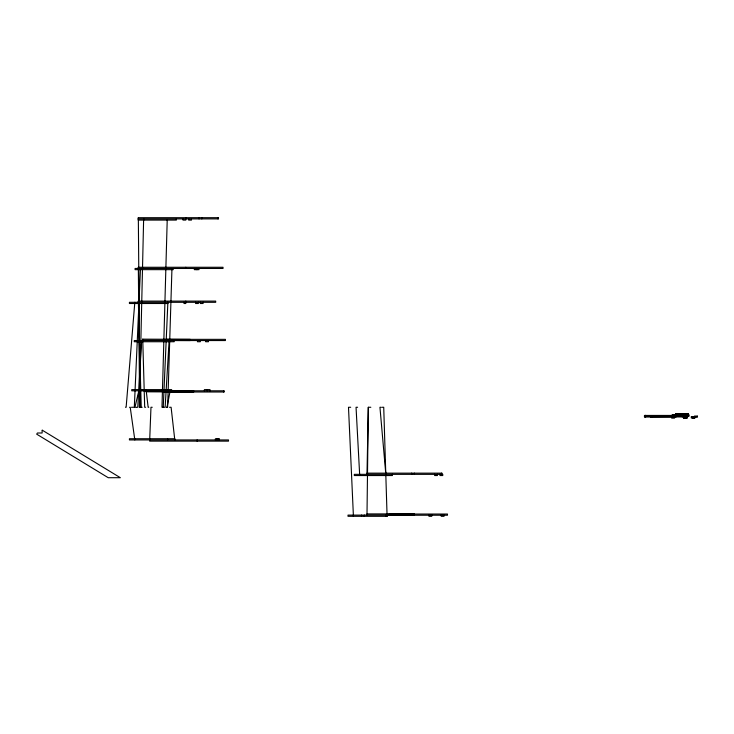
<?xml version="1.0" encoding="UTF-8"?>
<svg xmlns="http://www.w3.org/2000/svg" width="734" height="734" viewBox="0 0 734 734"><rect width="100%" height="100%" fill="white"/><g stroke="black" fill="none" stroke-linecap="round" stroke-linejoin="round"><path stroke-width="1.1" d="M674.161 415.747L674.151 416.93L672.968 416.93M366.991 515.103L368.312 407.269L370.826 407.269M366.991 474.347L368.312 407.269M167.214 220.035L161.985 407.269L165.132 407.269L169.059 341.677M171.958 268.461L167.646 407.269L166.389 407.269M163.242 407.269L167.875 302.307L167.875 303.5L129.423 303.5L129.423 302.307L215.695 302.307L215.695 301.105L138.331 301.105L138.331 302.307M167.022 407.269L169.967 391.818M673.445 414.884L672.261 414.893L672.261 416.086L689.125 416.095L689.125 414.893L672.261 414.884L672.261 416.086L673.445 416.086M688.464 414.893L687.281 414.893L687.281 416.095L688.464 416.086M138.331 218.897L138.331 217.695L218.484 217.695L218.484 218.897L138.231 218.897L138.231 220.09L176.362 220.09L176.362 218.897M138.331 268.461L138.331 267.268L223.026 267.268L223.026 268.461L135.084 268.461L135.084 269.653L173.215 269.653L173.215 268.461M166.829 339.356L225.421 339.356L225.421 340.548L134.267 340.548L134.267 341.741L174.16 341.741L174.16 340.548M163.287 392.002L224.173 392.002L224.173 390.809L131.753 390.809L131.753 389.616L171.646 389.616L171.646 390.809M125.505 407.269L126.129 407.269L134.827 302.307L134.827 303.5M129.588 407.269L130.221 407.269L134.827 439.941M131.478 407.269L134.313 407.269L140.488 268.461L140.488 269.653M135.882 407.269L134.937 407.269L139.121 389.616L139.121 390.809M136.515 407.269L137.772 407.269L141.644 340.548L141.644 341.741M140.91 407.269L139.341 407.269L143.635 218.897L143.635 220.09M142.176 407.269L141.231 407.269L138.331 301.105M145.635 407.269L144.69 407.269L142.735 339.154L190.207 339.356L190.207 340.548L142.735 340.347L142.735 339.154M148.773 407.269L148.149 407.269L146.194 390.607L193.666 390.809L193.666 392.011L146.194 391.8L146.194 390.607M152.241 407.269L150.975 407.269L149.653 441.134L228.503 441.134L228.503 439.941L129.423 439.941L129.423 438.739L174.793 438.739L174.793 439.941L171.105 407.269L169.536 407.269M350.696 407.269L348.494 407.269L353.421 516.305M357.614 407.269L356.045 407.269L359.706 475.54M381.203 407.269L379.946 407.269L385.836 474.347M382.148 407.269L383.726 407.269L387.093 516.305L348.008 516.305L348.008 515.103L414.453 515.103L414.453 513.91L366.991 513.91M675.564 413.692L688.153 413.692L688.153 414.884L676.748 414.893L675.564 414.884L675.564 413.692L688.153 413.692M675.867 414.884L673.592 414.884L674.775 414.884M644.746 415.444L645.929 415.453L645.929 416.646L644.746 416.646L644.746 415.444L672.784 415.435M686.455 416.949L644.452 416.82L644.452 415.618L673.06 415.609M686.29 416.077L673.592 416.077L674.775 416.086M687.492 416.637L684.694 416.573L687.492 416.573L687.492 417.829L685.629 417.829L687.492 417.774M644.746 416.646L676.803 416.628M683.657 418.096L686.455 418.096L686.455 416.903L683.657 416.903L683.657 418.151L686.455 418.151M366.991 473.146L442.006 473.146L442.006 474.347M388.882 514.039L447.474 514.039L447.474 515.231L388.882 515.231M673.05 415.747L650.829 415.673L650.829 416.848L652.012 416.857L652.012 415.673L650.829 415.664L650.829 416.857L676.142 416.628M644.452 415.618L645.636 415.618M684.987 416.077L686.171 416.077M682.161 416.793L683.345 416.793L683.345 415.6M644.452 416.811L645.636 416.811M42.315 430.216L120.33 477.706L108.228 477.706L36.7 434.17L37.406 433.005L42.122 433.005L42.122 430.216M138.331 217.695L139.974 407.269M138.331 267.268L139.653 407.269M694.061 416.728L694.061 417.93M683.996 415.6L683.996 416.793M676.748 413.692L676.748 414.893M674.821 415.82L674.821 416.94M674.491 416.93L674.491 418.123L671.693 418.123L671.693 416.93M441.519 473.146L441.519 474.347M439.96 474.347L439.96 475.54L442.758 475.54L442.758 474.347L354.302 474.347L354.302 475.54L392.442 475.54L392.442 474.347M437.418 474.347L437.418 475.54L434.62 475.54L434.62 474.347M414.453 473.146L414.453 474.347M411.655 473.146L411.655 474.347M387.093 515.103L387.093 516.305M386.148 515.103L386.148 516.305M364.321 515.103L364.321 516.305M361.523 515.103L361.523 516.305M223.686 390.809L223.686 392.002M219.457 439.941L219.457 438.739L215.392 438.739L215.392 439.941M218.2 438.739L218.2 439.941M217.998 217.695L217.998 218.897M216.658 438.739L216.658 439.941M210.016 390.809L210.016 389.616L204.391 389.616L204.391 390.809M208.447 340.548L208.447 341.741L205.648 341.741L205.648 340.548M207.19 389.616L207.217 390.809M203.098 302.307L203.098 303.5L200.299 303.5L200.299 302.307M201.841 217.695L201.841 218.897M200.272 340.548L200.272 341.741L197.464 341.741L197.464 340.548M199.042 217.695L199.042 218.897M199.006 268.461L199.006 269.653L194.327 269.653L194.327 268.461M198.382 302.307L198.382 303.5L195.583 303.5L195.583 302.307M197.125 268.461L197.125 269.653M197.125 439.941L197.125 441.134M196.207 268.461L196.207 269.653M191.464 218.897L191.464 220.09L188.666 220.09L188.666 218.897M185.803 217.695L185.803 220.09L183.005 220.09L183.005 218.897M185.803 267.268L185.803 268.461M185.803 301.105L185.803 303.5L184.005 303.5L184.005 302.307M167.554 302.307L167.554 303.5M167.554 438.739L167.554 439.941M146.396 389.616L146.396 390.809M143.213 389.616L143.213 390.809M697.3 416.105L694.502 416.059L694.502 417.297L697.3 417.297L697.3 416.059M695.006 416.728L691.263 416.728L691.263 417.93L695.006 417.995L692.208 417.995L692.208 416.728L695.006 416.802M431.757 515.103L428.959 515.103L428.959 516.305L431.757 516.305L431.757 515.103M444.024 515.103L441.217 515.103L441.217 516.305L444.024 516.305L444.024 515.103"/></g></svg>
